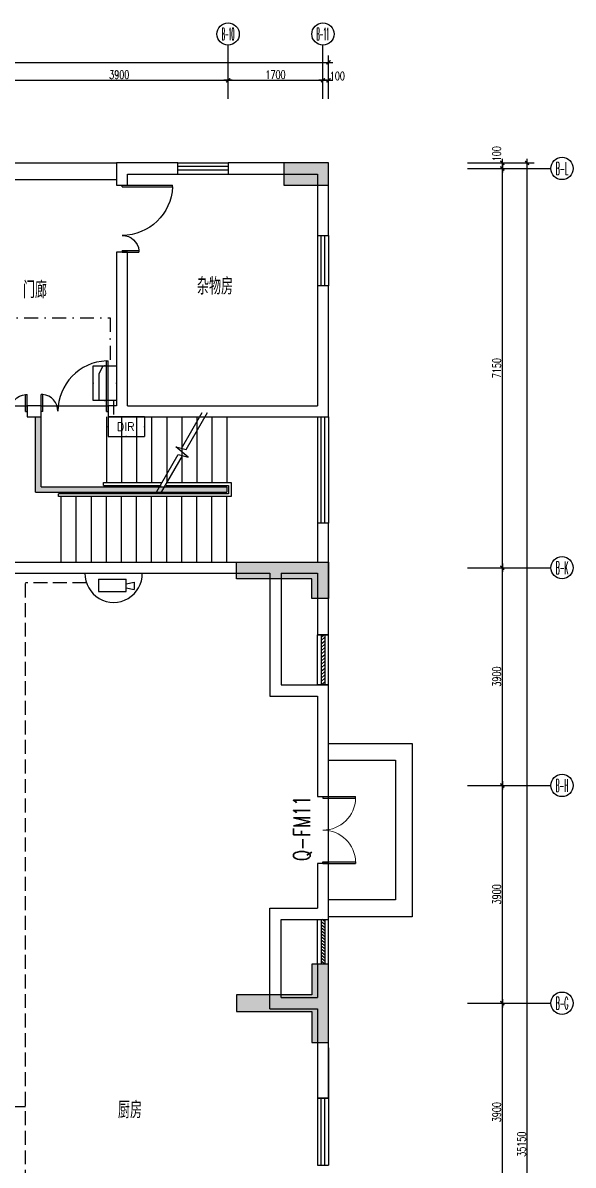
# Model space of a CAD drawing. Extents: x -41969 to 449372, y 65390 to 759577.
# Drawn here: x 89214 to 99077, y 720192 to 740650 of the extents above; entities that cross this region are included whole.
import ezdxf
from ezdxf.enums import TextEntityAlignment as Align

# ---------------------------------------------------------------- set-up
doc = ezdxf.new("R2010")
doc.units = 0
doc.header["$LTSCALE"] = 1000
doc.header["$MEASUREMENT"] = 0
doc.linetypes.add('DASH', pattern=[0.35, 0.25, -0.1])
doc.linetypes.add('DASHDOT', pattern=[1, 0.5, -0.25, 0, -0.25])
for name, color, linetype in [('AXIS_TEXT', 7, 'Continuous'), ('EQUIP-通讯', 241, 'Continuous'), ('IN-door', 2, 'Continuous'), ('jg新结构柱', 9, 'Continuous'), ('PUB_HATCH', 8, 'Continuous'), ('STAIR', 2, 'Continuous'), ('TEL_TEXT', 7, 'Continuous'), ('WALL', 7, 'Continuous'), ('WINDOW', 2, 'Continuous'), ('WINDOW_TEXT', 7, 'Continuous'), ('WIRE-照明', 120, 'Continuous'), ('安保设备SA', 241, 'Continuous'), ('室外建筑', 8, 'Continuous'), ('标注', 1, 'Continuous')]:
    doc.layers.add(name, color=color, linetype=linetype)
doc.styles.add('_TCH_AXIS', font='COMPLEX', dxfattribs={"bigfont": 'GBCBIG'})
doc.styles.add('_TCH_WINDOW', font='SIMPLEX', dxfattribs={"height": 3.5, "bigfont": 'GBCBIG'})
doc.styles.add('_TEL_DIM', font='SIMPLEX', dxfattribs={"width": 0.8, "height": 3.5, "bigfont": 'HZTXT'})
doc.styles.add('COMPLEX', font='complex_.ttf')
doc.styles.add('DIM_FONT', font='SIMPLEX', dxfattribs={"width": 0.7, "bigfont": 'GBCBIG'})
doc.styles.add('SIMPLEX', font='SIMPLEX.SHX')
doc.styles.get("Standard").update_dxf_attribs({"font": 'gbenor.shx', "bigfont": 'gbcbig.shx'})
doc.dimstyles.new('DIMN', dxfattribs={"dimtxt": 300, "dimasz": 1, "dimexe": 250, "dimexo": 0, "dimgap": 150, "dimtad": 1, "dimdec": 0, "dimzin": 0, "dimdsep": 46, "dimtxsty": 'DIM_FONT', "dimblk": '_DIMX', "dimcen": 0.09, "dimclrd": 1, "dimclrt": 7, "dimadec": 0, "dimazin": 0, "dimtfac": 1, "dimtdec": 0, "dimtix": 1, "dimtmove": 2, "dimatfit": 3, "dimldrblk": '_DIMX', "dimfxl": 0, "dimtolj": 1, "dimtzin": 0, "dimarcsym": 0})

# ---------------------------------------------------------------- blocks, each defined once
blk = doc.blocks.new('asdsdggf54554')
at = {"layer": 'jg新结构柱'}
h = blk.add_hatch(color=256, dxfattribs=at)
h.paths.add_polyline_path([(-88250, -2243116), (-88771, -2243116), (-88771, -2243366), (-88250, -2243366)])
h.paths.add_polyline_path([(-77521, -2218066), (-77521, -2217666), (-78321, -2217666), (-78321, -2218066)])
h.paths.add_polyline_path([(-86921, -2218066), (-86921, -2217666), (-87721, -2217666), (-87721, -2218066)])
h.paths.add_polyline_path([(-86971, -2243366), (-87550, -2243366), (-87550, -2243116), (-87221, -2243116), (-87221, -2240916), (-86971, -2240916)])
h.paths.add_polyline_path([(-86921, -2235516), (-89271, -2235516), (-89271, -2235816), (-87221, -2235816), (-87221, -2237016), (-86921, -2237016)])
h.paths.add_polyline_path([(-85221, -2240666), (-85221, -2240016), (-84971, -2240016), (-84971, -2240416), (-83121, -2240416), (-83121, -2240666)])
h.paths.add_polyline_path([(-77521, -2240666), (-77521, -2240016), (-77771, -2240016), (-77771, -2240416), (-79171, -2240416), (-79171, -2240666)])
h.paths.add_polyline_path([(-77521, -2224816), (-77521, -2225466), (-77821, -2225466), (-77821, -2225116), (-79171, -2225116), (-79171, -2224816)])
h.paths.add_polyline_path([(-85321, -2224816), (-85321, -2225516), (-85021, -2225516), (-85021, -2225116), (-83571, -2225116), (-83571, -2224816)])
h.paths.add_polyline_path([(-83571, -2232566), (-83571, -2232866), (-84921, -2232866), (-84921, -2233416), (-85221, -2233416), (-85221, -2232016), (-84921, -2232016), (-84921, -2232566)])
h.paths.add_polyline_path([(-79171, -2232566), (-79171, -2232866), (-77821, -2232866), (-77821, -2233416), (-77521, -2233416), (-77521, -2232016), (-77821, -2232016), (-77821, -2232566)])
h.paths.add_polyline_path([(-76121, -2243116), (-76721, -2243116), (-76721, -2243366), (-76371, -2243366), (-76371, -2244766), (-76121, -2244766)])
h.paths.add_polyline_path([(-79221, -2244766), (-79421, -2244766), (-79421, -2243366), (-79821, -2243366), (-79821, -2243116), (-78821, -2243116), (-78821, -2243366), (-79221, -2243366)])
h.paths.add_polyline_path([(-76371, -2252166), (-76121, -2252166), (-76121, -2251916), (-76121, -2250466), (-76371, -2250466)])
h.paths.add_polyline_path([(-83096, -2245116), (-83346, -2245116), (-83346, -2245366), (-83346, -2247366), (-83096, -2247366)])
h.paths.add_polyline_path([(-79221, -2251166), (-79421, -2251166), (-79421, -2252566), (-79821, -2252566), (-79821, -2252816), (-78821, -2252816), (-78821, -2252566), (-79221, -2252566)])
h.paths.add_polyline_path([(-83121, -2251166), (-83321, -2251166), (-83321, -2252516), (-83721, -2252516), (-83721, -2252816), (-82721, -2252816), (-82721, -2252516), (-83121, -2252516)])
h.paths.add_polyline_path([(-95021, -2243416), (-95021, -2242116), (-94721, -2242116), (-94721, -2243116), (-93371, -2243116), (-93371, -2243416)])
h.paths.add_polyline_path([(-97021, -2235516), (-94821, -2235516), (-94821, -2235816), (-96721, -2235816), (-96721, -2237266), (-97021, -2237266)])
h.paths.add_polyline_path([(-96771, -2243365), (-97421, -2243365), (-97421, -2243115), (-97021, -2243115), (-97021, -2241665), (-96771, -2241665)])
h.paths.add_polyline_path([(-91171, -2247015), (-90871, -2247015), (-90871, -2245415), (-90521, -2245415), (-90521, -2245115), (-91521, -2245115), (-91521, -2245415), (-91171, -2245415)])
h.paths.add_polyline_path([(-90871, -2251166), (-91171, -2251166), (-91171, -2252516), (-91721, -2252516), (-91721, -2252816), (-90321, -2252816), (-90321, -2252516), (-90871, -2252516)])
h.paths.add_polyline_path([(-98946, -2245116), (-98696, -2245116), (-98696, -2245366), (-98696, -2247366), (-98946, -2247366)])
h.paths.add_polyline_path([(-105671, -2252166), (-105921, -2252166), (-105921, -2251916), (-105921, -2250466), (-105671, -2250466)])
h.paths.add_polyline_path([(-98721, -2251166), (-98921, -2251166), (-98921, -2252516), (-99321, -2252516), (-99321, -2252816), (-98321, -2252816), (-98321, -2252516), (-98721, -2252516)])
h.paths.add_polyline_path([(-102621, -2251166), (-102821, -2251166), (-102821, -2252566), (-103221, -2252566), (-103221, -2252816), (-102221, -2252816), (-102221, -2252566), (-102621, -2252566)])
h.paths.add_polyline_path([(-105921, -2243116), (-105321, -2243116), (-105321, -2243366), (-105671, -2243366), (-105671, -2244766), (-105921, -2244766)])
h.paths.add_polyline_path([(-102821, -2244765), (-102621, -2244765), (-102621, -2243365), (-102221, -2243365), (-102221, -2243115), (-103221, -2243115), (-103221, -2243365), (-102821, -2243365)])
h.paths.add_polyline_path([(-105121, -2236016), (-105121, -2235616), (-105921, -2235616), (-105921, -2236016)])
h.paths.add_polyline_path([(-96221, -2218066), (-96221, -2217666), (-97021, -2217666), (-97021, -2218066)])
h.paths.add_polyline_path([(-105121, -2218066), (-105121, -2217666), (-105921, -2217666), (-105921, -2218066)])
for points in [[(-77521, -2218066), (-77521, -2217666), (-78321, -2217666), (-78321, -2218066)], [(-77521, -2224816), (-77521, -2225466), (-77821, -2225466), (-77821, -2225116), (-79171, -2225116), (-79171, -2224816)], [(-79171, -2232566), (-79171, -2232866), (-77821, -2232866), (-77821, -2233416), (-77521, -2233416), (-77521, -2232016), (-77821, -2232016), (-77821, -2232566)]]:
    blk.add_lwpolyline(points, close=True, dxfattribs=at)
blk = doc.blocks.new('_AXISO')
blk.add_circle((0, 0), 0.5)
at = {"layer": 'AXIS_TEXT', "style": 'COMPLEX', "width": 1.041667}
blk.add_attdef('A', text='', height=0.56, dxfattribs=at).set_placement((-0.25, -0.28), (0.25, -0.28), align=Align.FIT)
blk = doc.blocks.new('_DIMX')
blk.add_line((-150, 0), (150, 0))
at = {"const_width": 50}
blk.add_lwpolyline([(-70, -70), (70, 70)], dxfattribs=at)
blk = doc.blocks.new('*D71')
at = {"layer": 'Defpoints', "color": 0}
for p in [(112679, -2131215), (108779, -2131549), (112679, -2131549)]:
    blk.add_point(p, dxfattribs=at)
at = {"layer": '标注', "color": 0, "lineweight": -2}
for p, q in [((108779, -2131549), (108779, -2131090)), ((112679, -2131549), (112679, -2131090))]:
    blk.add_line(p, q, dxfattribs=at)
at = {"layer": '标注', "color": 1, "lineweight": -2}
blk.add_line((108780, -2131215), (112679, -2131215), dxfattribs=at)
at = {"layer": '标注', "color": 1, "lineweight": -2, "xscale": 0.5, "yscale": 0.5, "zscale": 0.5, "rotation": 180}
blk.add_blockref('_DIMX', (108779, -2131215), dxfattribs=at)
at = {"layer": '标注', "color": 1, "lineweight": -2, "xscale": 0.5, "yscale": 0.5, "zscale": 0.5}
blk.add_blockref('_DIMX', (112679, -2131215), dxfattribs=at)
at = {"layer": '标注', "color": 7, "insert": (110729, -2131115), "char_height": 150, "attachment_point": 5, "style": 'DIM_FONT'}
blk.add_mtext('\\A1;3900', dxfattribs=at)
blk = doc.blocks.new('*D72')
at = {"layer": 'Defpoints', "color": 0}
for p in [(114379, -2131215), (112679, -2131549), (114379, -2131549)]:
    blk.add_point(p, dxfattribs=at)
at = {"layer": '标注', "color": 0, "lineweight": -2}
for p, q in [((112679, -2131549), (112679, -2131090)), ((114379, -2131549), (114379, -2131090))]:
    blk.add_line(p, q, dxfattribs=at)
at = {"layer": '标注', "color": 1, "lineweight": -2}
blk.add_line((112680, -2131215), (114379, -2131215), dxfattribs=at)
at = {"layer": '标注', "color": 1, "lineweight": -2, "xscale": 0.5, "yscale": 0.5, "zscale": 0.5, "rotation": 180}
blk.add_blockref('_DIMX', (112679, -2131215), dxfattribs=at)
at = {"layer": '标注', "color": 1, "lineweight": -2, "xscale": 0.5, "yscale": 0.5, "zscale": 0.5}
blk.add_blockref('_DIMX', (114379, -2131215), dxfattribs=at)
at = {"layer": '标注', "color": 7, "insert": (113529, -2131115), "char_height": 150, "attachment_point": 5, "style": 'DIM_FONT'}
blk.add_mtext('\\A1;1700', dxfattribs=at)
blk = doc.blocks.new('*D73')
at = {"layer": 'Defpoints', "color": 0}
for p in [(114479, -2131215), (114379, -2131549), (114479, -2131549)]:
    blk.add_point(p, dxfattribs=at)
at = {"layer": '标注', "color": 0, "lineweight": -2}
for p, q in [((114379, -2131549), (114379, -2131090)), ((114479, -2131549), (114479, -2131090))]:
    blk.add_line(p, q, dxfattribs=at)
at = {"layer": '标注', "color": 1, "lineweight": -2}
blk.add_line((114380, -2131215), (114479, -2131215), dxfattribs=at)
at = {"layer": '标注', "color": 1, "lineweight": -2, "xscale": 0.5, "yscale": 0.5, "zscale": 0.5, "rotation": 180}
blk.add_blockref('_DIMX', (114379, -2131215), dxfattribs=at)
at = {"layer": '标注', "color": 1, "lineweight": -2, "xscale": 0.5, "yscale": 0.5, "zscale": 0.5}
blk.add_blockref('_DIMX', (114479, -2131215), dxfattribs=at)
at = {"layer": '标注', "color": 7, "insert": (114638, -2131138), "char_height": 150, "attachment_point": 5, "style": 'DIM_FONT'}
blk.add_mtext('\\A1;100', dxfattribs=at)
blk = doc.blocks.new('*D74')
at = {"layer": 'Defpoints', "color": 0}
for p in [(114479, -2130894), (86079, -2131549), (114479, -2131549)]:
    blk.add_point(p, dxfattribs=at)
at = {"layer": '标注', "color": 0, "lineweight": -2}
for p, q in [((86079, -2131549), (86079, -2130769)), ((114479, -2131549), (114479, -2130769))]:
    blk.add_line(p, q, dxfattribs=at)
at = {"layer": '标注', "color": 1, "lineweight": -2}
blk.add_line((86080, -2130894), (114479, -2130894), dxfattribs=at)
at = {"layer": '标注', "color": 1, "lineweight": -2, "xscale": 0.5, "yscale": 0.5, "zscale": 0.5, "rotation": 180}
blk.add_blockref('_DIMX', (86079, -2130894), dxfattribs=at)
at = {"layer": '标注', "color": 1, "lineweight": -2, "xscale": 0.5, "yscale": 0.5, "zscale": 0.5}
blk.add_blockref('_DIMX', (114479, -2130894), dxfattribs=at)
at = {"layer": '标注', "color": 7, "insert": (100279, -2130794), "char_height": 150, "attachment_point": 5, "style": 'DIM_FONT'}
blk.add_mtext('\\A1;28400', dxfattribs=at)
blk = doc.blocks.new('*D91')
at = {"layer": 'Defpoints', "color": 0}
for p in [(116969, -2147744), (117594, -2147744), (116969, -2151644)]:
    blk.add_point(p, dxfattribs=at)
at = {"layer": '标注', "color": 0, "lineweight": -2}
for p, q in [((116969, -2147744), (117719, -2147744)), ((116969, -2151644), (117719, -2151644))]:
    blk.add_line(p, q, dxfattribs=at)
at = {"layer": '标注', "color": 1, "lineweight": -2}
blk.add_line((117594, -2151643), (117594, -2147744), dxfattribs=at)
at = {"layer": '标注', "color": 1, "lineweight": -2, "xscale": 0.5, "yscale": 0.5, "zscale": 0.5}
for p, rotation in [((117594, -2147744), 90), ((117594, -2151644), 270)]:
    blk.add_blockref('_DIMX', p, dxfattribs=dict(at, rotation=rotation))
at = {"layer": '标注', "color": 7, "insert": (117494, -2149694), "char_height": 150, "attachment_point": 5, "rotation": 90, "style": 'DIM_FONT'}
blk.add_mtext('\\A1;3900', dxfattribs=at)
blk = doc.blocks.new('*D92')
at = {"layer": 'Defpoints', "color": 0}
for p in [(116969, -2143844), (117594, -2143844), (116969, -2147744)]:
    blk.add_point(p, dxfattribs=at)
at = {"layer": '标注', "color": 0, "lineweight": -2}
for p, q in [((116969, -2143844), (117719, -2143844)), ((116969, -2147744), (117719, -2147744))]:
    blk.add_line(p, q, dxfattribs=at)
at = {"layer": '标注', "color": 1, "lineweight": -2}
blk.add_line((117594, -2147743), (117594, -2143844), dxfattribs=at)
at = {"layer": '标注', "color": 1, "lineweight": -2, "xscale": 0.5, "yscale": 0.5, "zscale": 0.5}
for p, rotation in [((117594, -2143844), 90), ((117594, -2147744), 270)]:
    blk.add_blockref('_DIMX', p, dxfattribs=dict(at, rotation=rotation))
at = {"layer": '标注', "color": 7, "insert": (117494, -2145794), "char_height": 150, "attachment_point": 5, "rotation": 90, "style": 'DIM_FONT'}
blk.add_mtext('\\A1;3900', dxfattribs=at)
blk = doc.blocks.new('*D93')
at = {"layer": 'Defpoints', "color": 0}
for p in [(116969, -2139944), (117594, -2139944), (116969, -2143844)]:
    blk.add_point(p, dxfattribs=at)
at = {"layer": '标注', "color": 0, "lineweight": -2}
for p, q in [((116969, -2139944), (117719, -2139944)), ((116969, -2143844), (117719, -2143844))]:
    blk.add_line(p, q, dxfattribs=at)
at = {"layer": '标注', "color": 1, "lineweight": -2}
blk.add_line((117594, -2143843), (117594, -2139944), dxfattribs=at)
at = {"layer": '标注', "color": 1, "lineweight": -2, "xscale": 0.5, "yscale": 0.5, "zscale": 0.5}
for p, rotation in [((117594, -2139944), 90), ((117594, -2143844), 270)]:
    blk.add_blockref('_DIMX', p, dxfattribs=dict(at, rotation=rotation))
at = {"layer": '标注', "color": 7, "insert": (117494, -2141894), "char_height": 150, "attachment_point": 5, "rotation": 90, "style": 'DIM_FONT'}
blk.add_mtext('\\A1;3900', dxfattribs=at)
blk = doc.blocks.new('*D94')
at = {"layer": 'Defpoints', "color": 0}
for p in [(116969, -2132794), (117594, -2132794), (116969, -2139944)]:
    blk.add_point(p, dxfattribs=at)
at = {"layer": '标注', "color": 0, "lineweight": -2}
for p, q in [((116969, -2132794), (117719, -2132794)), ((116969, -2139944), (117719, -2139944))]:
    blk.add_line(p, q, dxfattribs=at)
at = {"layer": '标注', "color": 1, "lineweight": -2}
blk.add_line((117594, -2139943), (117594, -2132794), dxfattribs=at)
at = {"layer": '标注', "color": 1, "lineweight": -2, "xscale": 0.5, "yscale": 0.5, "zscale": 0.5}
for p, rotation in [((117594, -2132794), 90), ((117594, -2139944), 270)]:
    blk.add_blockref('_DIMX', p, dxfattribs=dict(at, rotation=rotation))
at = {"layer": '标注', "color": 7, "insert": (117494, -2136369), "char_height": 150, "attachment_point": 5, "rotation": 90, "style": 'DIM_FONT'}
blk.add_mtext('\\A1;7150', dxfattribs=at)
blk = doc.blocks.new('*D95')
at = {"layer": 'Defpoints', "color": 0}
for p in [(116969, -2132694), (117594, -2132694), (116969, -2132794)]:
    blk.add_point(p, dxfattribs=at)
at = {"layer": '标注', "color": 0, "lineweight": -2}
for p, q in [((116969, -2132694), (117719, -2132694)), ((116969, -2132794), (117719, -2132794))]:
    blk.add_line(p, q, dxfattribs=at)
at = {"layer": '标注', "color": 1, "lineweight": -2}
blk.add_line((117594, -2132793), (117594, -2132694), dxfattribs=at)
at = {"layer": '标注', "color": 1, "lineweight": -2, "xscale": 0.5, "yscale": 0.5, "zscale": 0.5}
for p, rotation in [((117594, -2132694), 90), ((117594, -2132794), 270)]:
    blk.add_blockref('_DIMX', p, dxfattribs=dict(at, rotation=rotation))
at = {"layer": '标注', "color": 7, "insert": (117493, -2132531), "char_height": 150, "attachment_point": 5, "rotation": 90, "style": 'DIM_FONT'}
blk.add_mtext('\\A1;100', dxfattribs=at)
blk = doc.blocks.new('*D96')
at = {"layer": 'Defpoints', "color": 0}
for p in [(116969, -2132694), (118039, -2132694), (116969, -2167844)]:
    blk.add_point(p, dxfattribs=at)
at = {"layer": '标注', "color": 0, "lineweight": -2}
for p, q in [((116969, -2132694), (118164, -2132694)), ((116969, -2167844), (118164, -2167844))]:
    blk.add_line(p, q, dxfattribs=at)
at = {"layer": '标注', "color": 1, "lineweight": -2}
blk.add_line((118039, -2167843), (118039, -2132694), dxfattribs=at)
at = {"layer": '标注', "color": 1, "lineweight": -2, "xscale": 0.5, "yscale": 0.5, "zscale": 0.5}
for p, rotation in [((118039, -2132694), 90), ((118039, -2167844), 270)]:
    blk.add_blockref('_DIMX', p, dxfattribs=dict(at, rotation=rotation))
at = {"layer": '标注', "color": 7, "insert": (117939, -2150269), "char_height": 150, "attachment_point": 5, "rotation": 90, "style": 'DIM_FONT'}
blk.add_mtext('\\A1;35150', dxfattribs=at)
blk = doc.blocks.new('$WINLIB2D$00000039')
at = {"color": 0}
for points in [[(-0.5, 0.5), (-0.5, -0.5)], [(0.5, 0.5), (-0.5, 0.5)], [(0.5, -0.5), (0.5, 0.5)], [(-0.5, 0.167), (0.5, 0.167)], [(-0.452, -0.167), (-0.5, 0.084)], [(-0.384, -0.167), (-0.448, 0.167)], [(-0.316, -0.167), (-0.38, 0.167)], [(-0.248, -0.167), (-0.312, 0.167)], [(-0.18, -0.167), (-0.244, 0.167)], [(-0.112, -0.167), (-0.176, 0.167)], [(-0.044, -0.167), (-0.108, 0.167)], [(0.024, -0.167), (-0.04, 0.167)], [(0.092, -0.167), (0.028, 0.167)], [(0.16, -0.167), (0.096, 0.167)], [(0.228, -0.167), (0.164, 0.167)], [(0.296, -0.167), (0.232, 0.167)], [(0.364, -0.167), (0.3, 0.167)], [(0.432, -0.167), (0.368, 0.167)], [(0.5, -0.167), (0.436, 0.167)], [(-0.5, -0.167), (0.5, -0.167)], [(0.5, -0.5), (-0.5, -0.5)]]:
    blk.add_lwpolyline(points, dxfattribs=at)
blk = doc.blocks.new('$DorLib2D$00000225')
at = {"color": 0}
for p, q in [((0.475, -0.001), (0.475, 0.752)), ((0.475, 0.752), (0.5, 0.752)), ((0.5, -0.001), (0.5, 0.752)), ((-0.5, 0), (-0.5, 0.252)), ((-0.475, 0.252), (-0.5, 0.252)), ((-0.475, 0), (-0.475, 0.252)), ((-0.475, 0), (-0.5, 0)), ((0.475, -0.001), (0.5, -0.001))]:
    blk.add_line(p, q, dxfattribs=at)
for centre, radius, start, end in [((0.505, -0.002), 0.755, 92.2493, 179.7238), ((-0.501, 0.003), 0.251, 359.7899, 84.0974)]:
    blk.add_arc(centre, radius, start, end, dxfattribs=at)
blk = doc.blocks.new('_wblk')
for p, q in [((-0.5, 0.5), (0.5, 0.5)), ((0.5, 0.167), (-0.5, 0.167)), ((0.5, -0.167), (-0.5, -0.167)), ((-0.5, -0.5), (0.5, -0.5))]:
    blk.add_line(p, q)
at = {"layer": 'WINDOW_TEXT', "style": 'SIMPLEX', "flags": 9}
blk.add_attdef('A', text='', height=1, dxfattribs=at).set_placement((0, 1.5), align=Align.MIDDLE)
blk = doc.blocks.new('$WINLIB2D$00000001')
at = {"color": 0}
for points in [[(-0.5, 0.5), (-0.5, -0.5)], [(-0.5, 0.5), (0.5, 0.5)], [(0.5, -0.5), (0.5, 0.5)], [(0.5, 0.167), (-0.5, 0.167)], [(0.5, -0.167), (-0.5, -0.167)], [(-0.5, -0.5), (0.5, -0.5)]]:
    blk.add_lwpolyline(points, dxfattribs=at)
blk = doc.blocks.new('$DorLib2D$00000002')
for p, q in [((-0.5, 0), (-0.5, 0.4875)), ((-0.475, 0.4875), (-0.5, 0.4875)), ((-0.475, 0), (-0.475, 0.4875)), ((0.475, 0), (0.475, 0.4875)), ((0.475, 0.4875), (0.5, 0.4875)), ((0.5, 0), (0.5, 0.4875)), ((-0.5, 0), (-0.475, 0)), ((0.5, 0), (0.475, 0))]:
    blk.add_line(p, q)
at = {"lineweight": 13}
for centre, start, end in [((-0.4875, 0), 0, 88.53072), ((0.4875, 0), 91.46928, 180)]:
    blk.add_arc(centre, 0.4875, start, end, dxfattribs=at)
blk = doc.blocks.new('A$C59FF3FA0')
at = {"layer": '安保设备SA'}
for p, q in [((0, 724), (1426, 724)), ((334, 575), (334, 273)), ((334, 575), (1024, 575)), ((1024, 273), (1024, 575)), ((1024, 461), (1224, 500)), ((1024, 361), (1224, 322)), ((1224, 500), (1224, 322)), ((334, 273), (1024, 273))]:
    blk.add_line(p, q, dxfattribs=at)
blk.add_ellipse((713, 713), major_axis=(-713, 11), ratio=1, start_param=0.00047, end_param=3.17192, dxfattribs=at)
blk = doc.blocks.new('$equip$00001889')
for p, q in [((-0.65, 0.35), (-0.65, -0.35)), ((0.65, 0.35), (-0.65, 0.35)), ((0.65, 0.35), (0.65, -0.35)), ((-0.65, -0.35), (0.65, -0.35))]:
    blk.add_line(p, q)
for p in [(-0.65, 0), (0, 0.35), (0.65, 0), (0, -0.35)]:
    blk.add_point(p)
at = {"color": 7, "style": '_TEL_DIM'}
blk.add_attdef('$TEXT$', text='', height=0.3, dxfattribs=at).set_placement((-0.02, -0.003), align=Align.MIDDLE_CENTER)
at = {"color": 7, "style": '_TEL_DIM', "flags": 1}
blk.add_attdef('A', text='', height=0.00002, dxfattribs=at).set_placement((0, 0), align=Align.MIDDLE_CENTER)
blk = doc.blocks.new('$equip$00001876')
at = {"color": 0, "linetype": 'Continuous'}
blk.add_lwpolyline([(-0.625, 0.415), (0.625, 0.415), (0.625, -0.415), (-0.625, -0.415)], close=True, dxfattribs=at)
blk.add_lwpolyline([(0.625, 0.075), (0.325, 0.215), (-0.625, 0.215)], dxfattribs=at)
for p in [(0, 0.415), (-0.625, 0), (0.625, 0), (0, -0.415)]:
    blk.add_point(p)
at = {"layer": 'TEL_TEXT', "style": '_TEL_DIM', "flags": 1}
blk.add_attdef('A', text='', height=0.00002, dxfattribs=at).set_placement((0, 0), align=Align.MIDDLE_CENTER)
blk = doc.blocks.new('A$C1C350876')
at = {"layer": '标注', "color": 1}
for p, q in [((12824.6, 25529.8), (12824.6, 26492.7)), ((14524.6, 25529.8), (14524.6, 26492.7)), ((17114.5, 24285), (18608.9, 24285)), ((17114.5, 17135), (18608.9, 17135)), ((17114.5, 13235), (18608.9, 13235)), ((17114.5, 9335), (18608.9, 9335))]:
    blk.add_line(p, q, dxfattribs=at)
for centre in [(18808.9, 24285), (18808.9, 17135), (18808.9, 13235), (18808.9, 9335)]:
    blk.add_circle(centre, 200, dxfattribs=at)
ref = blk.add_blockref('_AXISO', (12824.6, 26692.7), dxfattribs=dict(at, xscale=400, yscale=400, zscale=400))
ref.add_attrib('A', 'B-10', dxfattribs={"layer": 'AXIS_TEXT', "height": 226.27, "style": '_TCH_AXIS', "width": 0.272727}).set_placement((12711.5, 26579.6), (12937.8, 26579.6), align=Align.FIT)
ref = blk.add_blockref('_AXISO', (14524.6, 26692.7), dxfattribs=dict(at, xscale=400, yscale=400, zscale=400))
ref.add_attrib('A', 'B-11', dxfattribs={"layer": 'AXIS_TEXT', "height": 226.27, "style": '_TCH_AXIS', "width": 0.291667}).set_placement((14411.5, 26579.6), (14637.8, 26579.6), align=Align.FIT)
at = {"layer": '标注', "color": 0, "style": '_TCH_AXIS'}
for s, width, p, p2 in [('B-L', 0.333333, (18695.8, 24171.9), (18922.1, 24171.9)), ('B-K', 0.313433, (18695.8, 17021.9), (18922.1, 17021.9)), ('B-H', 0.308824, (18695.8, 13121.9), (18922.1, 13121.9)), ('B-G', 0.318182, (18695.8, 9221.9), (18922.1, 9221.9))]:
    blk.add_text(s, height=226.27, dxfattribs=dict(at, width=width)).set_placement(p, p2, align=Align.FIT)
at = {"layer": '标注', "color": 1}
for p1, p2, distance, picture, middle in [((-13775.4, 25529.8), (14624.6, 25529.8), 654.9, '*D74', (424.6, 26284.7)), ((8924.6, 25529.8), (12824.6, 25529.8), 333.8, '*D71', (10874.6, 25963.6)), ((12824.6, 25529.8), (14524.6, 25529.8), 333.8, '*D72', (13674.6, 25963.6)), ((17114.5, -10765), (17114.5, 24385), -1069.7, '*D96', (18084.2, 6810)), ((17114.5, 17135), (17114.5, 24285), -625.4, '*D94', (17639.9, 20710)), ((17114.5, 13235), (17114.5, 17135), -625.4, '*D93', (17639.9, 15185)), ((17114.5, 9335), (17114.5, 13235), -625.4, '*D92', (17639.9, 11285)), ((17114.5, 5435), (17114.5, 9335), -625.4, '*D91', (17639.9, 7385))]:
    dim = blk.add_aligned_dim(p1=p1, p2=p2, distance=distance, dimstyle='DIMN', override={"dimscale": 0.5, "dimgap": 50}, dxfattribs=at)
    dim.commit()
    dim.dimension.update_dxf_attribs({"geometry": picture, "text_midpoint": middle, "insert": (-99854.4, 2157078.9)})
for base, p1, p2, angle, picture, middle in [((14624.6, 25863.6), (14524.6, 25529.8), (14624.6, 25529.8), 0, '*D73', (14783.7, 25941.2)), ((17739.9, 24385), (17114.5, 24285), (17114.5, 24385), 90, '*D95', (17639, 24548.1))]:
    dim = blk.add_linear_dim(base=base, p1=p1, p2=p2, angle=angle, dimstyle='DIMN', override={"dimscale": 0.5, "dimgap": 50}, dxfattribs=at)
    dim.commit()
    dim.dimension.update_dxf_attribs({"geometry": picture, "text_midpoint": middle, "dimtype": 129, "insert": (-99854.4, 2157078.9)})

msp = doc.modelspace()

# ---------------------------------------------------------------- hatches: boundary and pattern name
at = {"layer": 'PUB_HATCH'}
for points in [[(89442.3, 732242.2), (89542.3, 732342.2), (89542.3, 733592.2), (89442.3, 733592.2)], [(89542.3, 732342.2), (89442.3, 732242.2), (92872.3, 732242.2), (92872.3, 732342.2)]]:
    msp.add_hatch(color=256, dxfattribs=at).paths.add_polyline_path(points)

# ---------------------------------------------------------------- linework, layer by layer
at = {"layer": 'IN-door'}
for p, q in [((88092.3, 733792.2), (89292.3, 733792.2)), ((89542.3, 733792.2), (90742.3, 733792.2)), ((94692.3, 725592.2), (94692.3, 726792.2))]:
    msp.add_line(p, q, dxfattribs=at)
at = {"layer": 'STAIR'}
for p, q in [((90712.3, 733592.2), (90712.3, 732417.2)), ((90982.3, 733592.2), (90982.3, 732417.2)), ((91252.3, 733592.2), (91252.3, 732417.2)), ((91522.3, 733592.2), (91522.3, 732417.2)), ((91792.3, 733592.2), (91792.3, 732417.2)), ((92062.3, 733592.2), (92062.3, 732417.2)), ((92332.3, 733592.2), (92332.3, 732417.2)), ((92602.3, 733592.2), (92602.3, 732417.2)), ((92872.3, 733592.2), (92872.3, 732417.2)), ((90662.3, 732367.2), (90662.3, 732417.2)), ((90662.3, 732417.2), (91692.3, 732417.2)), ((91784.7, 732417.2), (92947.3, 732417.2)), ((92947.3, 732417.2), (92947.3, 732167.2)), ((89852.3, 732167.2), (89852.3, 732217.2)), ((92897.3, 732217.2), (89852.3, 732217.2)), ((90662.3, 732367.2), (91692.3, 732367.2)), ((91784.7, 732367.2), (92897.3, 732367.2)), ((92897.3, 732367.2), (92897.3, 732217.2)), ((92947.3, 732167.2), (89852.3, 732167.2)), ((89902.3, 730992.2), (89902.3, 732167.2)), ((90172.3, 730992.2), (90172.3, 732167.2)), ((90442.3, 730992.2), (90442.3, 732167.2)), ((90712.3, 730992.2), (90712.3, 732167.2)), ((90982.3, 730992.2), (90982.3, 732167.2)), ((91252.3, 730992.2), (91252.3, 732167.2)), ((91522.3, 730992.2), (91522.3, 732167.2)), ((91792.3, 730992.2), (91792.3, 732167.2)), ((92062.3, 730992.2), (92062.3, 732167.2)), ((92332.3, 730992.2), (92332.3, 732167.2)), ((92602.3, 730992.2), (92602.3, 732167.2)), ((92872.3, 730992.2), (92872.3, 732167.2))]:
    msp.add_line(p, q, dxfattribs=at)
for points in [[(91589.5, 732214.2), (91995.4, 732917.2), (92176.4, 732870.5), (91958.8, 733053.9), (92139.8, 733007.2), (92522.6, 733670.2)], [(92059.4, 733027.9), (92430.2, 733670.2)], [(91681.9, 732214.2), (92075.9, 732896.5)]]:
    msp.add_lwpolyline(points, dxfattribs=at)
at = {"layer": 'WALL'}
for p, q in [((90892.3, 738142.2), (90892.3, 737741.9)), ((91992.3, 738142.2), (90892.3, 738142.2)), ((91992.3, 737942.2), (91992.3, 738142.2)), ((94692.3, 738142.2), (92892.3, 738142.2)), ((92892.3, 738142.2), (92892.3, 737942.2)), ((94692.3, 736842), (94692.3, 738142.2)), ((91092.3, 737741.9), (91092.3, 737942.2)), ((91092.3, 737942.2), (91992.3, 737942.2)), ((92892.3, 737942.2), (94492.3, 737942.2)), ((94492.3, 737942.2), (94492.3, 736842)), ((90892.3, 737741.9), (91092.3, 737741.9)), ((94492.3, 736842), (94692.3, 736842)), ((91092.3, 736541.9), (90892.3, 736541.9)), ((90892.3, 736541.9), (90892.3, 733792.2)), ((91092.3, 733792.2), (91092.3, 736541.9)), ((94692.3, 735942), (94492.3, 735942)), ((94492.3, 735942), (94492.3, 733792.2)), ((94692.3, 733692.2), (94692.3, 735942)), ((89492.3, 733792.2), (89292.3, 733792.2)), ((89292.3, 733792.2), (89292.3, 733592.2)), ((89542.3, 733792.2), (89492.3, 733792.2)), ((89542.3, 733592.2), (89542.3, 733792.2)), ((90892.3, 733792.2), (90742.3, 733792.2)), ((90742.3, 733792.2), (90742.3, 733592.2)), ((91092.3, 733792.2), (94492.3, 733792.2)), ((94692.3, 733592.2), (94692.3, 733692.2)), ((89292.3, 733592.2), (89492.3, 733592.2)), ((89442.3, 732242.2), (89442.3, 733592.2)), ((89492.3, 733592.2), (89542.3, 733592.2)), ((89542.3, 732342.2), (89542.3, 733592.2)), ((90742.3, 733592.2), (90992.3, 733592.2)), ((90992.3, 733592.2), (94492.3, 733592.2)), ((94492.3, 733592.2), (94692.3, 733592.2)), ((89442.3, 732242.2), (92872.3, 732242.2)), ((89542.3, 732342.2), (92872.3, 732342.2)), ((92872.3, 732342.2), (92872.3, 732242.2)), ((94692.3, 731692.2), (94492.3, 731692.2)), ((94492.3, 731692.2), (94492.3, 730992.2)), ((94692.3, 730892.2), (94692.3, 731692.2)), ((88092.3, 730992.2), (93742.3, 730992.2)), ((93742.3, 730992.2), (94492.3, 730992.2)), ((87992.3, 730792.2), (93642.3, 730792.2)), ((93642.3, 730792.2), (93642.3, 728592.6)), ((93842.3, 730792.2), (93842.3, 728792.6)), ((93842.3, 730792.2), (94492.3, 730792.2)), ((94492.3, 730792.2), (94492.3, 729692.6)), ((94692.3, 729692.6), (94692.3, 730892.2)), ((94492.3, 729692.6), (94692.3, 729692.6)), ((93842.3, 728792.6), (94492.3, 728792.6)), ((94692.3, 728792.6), (94492.3, 728792.6)), ((94692.3, 728692.6), (94692.3, 728792.6)), ((93642.3, 728592.6), (94492.3, 728592.6)), ((94492.3, 728592.6), (94492.3, 726792.2)), ((94692.3, 726792.2), (94692.3, 728692.6)), ((94492.3, 726792.2), (94692.3, 726792.2)), ((94692.3, 725592.2), (94492.3, 725592.2)), ((94492.3, 725592.2), (94492.3, 724792.2)), ((94692.3, 724692.2), (94692.3, 725592.2)), ((93642.3, 722992.2), (93642.3, 724792.2)), ((93642.3, 724792.2), (94492.3, 724792.2)), ((94692.3, 724592.2), (94692.3, 724692.2)), ((93842.3, 723192.2), (93842.3, 724592.2)), ((93842.3, 724592.2), (94492.3, 724592.2)), ((94492.3, 724592.2), (94692.3, 724592.2)), ((94692.3, 723792.2), (94492.3, 723792.2)), ((94492.3, 723792.2), (94492.3, 723192.2)), ((94692.3, 723092.2), (94692.3, 723792.2)), ((93842.3, 723192.2), (94492.3, 723192.2)), ((93642.3, 722992.2), (94492.3, 722992.2)), ((94492.3, 722992.2), (94492.3, 721392.2)), ((94692.3, 721392.2), (94692.3, 723092.2)), ((94492.3, 721392.2), (94692.3, 721392.2))]:
    msp.add_line(p, q, dxfattribs=at)
at = {"layer": 'WINDOW'}
msp.add_line((94692.3, 722292.2), (94692.3, 720992.2), dxfattribs=at)
at = {"layer": 'WIRE-照明', "linetype": 'DASHDOT', "ltscale": 0.5}
for p, q in [((88738.2, 735364.2), (90781.1, 735364.2)), ((90781.1, 735364.2), (90781.1, 734509.8)), ((90836.8, 733884.8), (90836.8, 733592.2))]:
    msp.add_line(p, q, dxfattribs=at)
at = {"layer": 'WIRE-照明', "linetype": 'DASH'}
for p, q in [((90354.3, 730621.8), (89261.1, 730621.8)), ((89261.1, 710057.3), (89261.1, 730621.8)), ((78573.2, 721245), (89261.1, 721245))]:
    msp.add_line(p, q, dxfattribs=at)
at = {"layer": '室外建筑'}
for p, q in [((88092.3, 738142.2), (90892.3, 738142.2)), ((88092.3, 737842.2), (90892.3, 737842.2))]:
    msp.add_line(p, q, dxfattribs=at)
for points in [[(94692.3, 727742.2), (96192.3, 727742.2), (96192.3, 724642.2), (94692.3, 724642.2)], [(94692.3, 727442.2), (95892.3, 727442.2), (95892.3, 724942.2), (94692.3, 724942.2)]]:
    msp.add_lwpolyline(points, dxfattribs=at)

# ---------------------------------------------------------------- block references
at = {"layer": 'EQUIP-通讯', "xscale": 500.0000000000044, "yscale": 500, "zscale": 500, "rotation": 89.99999242486665}
msp.add_blockref('$equip$00001876', (90684.8, 734197.3), dxfattribs=at)
at = {"layer": 'EQUIP-通讯', "xscale": 499.9999999999999, "yscale": 500, "zscale": 500, "rotation": 359.9999899415648}
msp.add_blockref('$equip$00001889', (91067.3, 733417.2), dxfattribs=at).add_auto_attribs({'$TEXT$': 'DIR'})
at = {"layer": 'IN-door', "yscale": 1200, "zscale": 200}
for p, xscale, rotation in [((90992.3, 737141.9), -1200, 270.0000008602874), ((88692.3, 733692.2), -1200, 359.9999999594902), ((90142.3, 733692.2), 1200, 359.9999999594902)]:
    msp.add_blockref('$DorLib2D$00000225', p, dxfattribs=dict(at, xscale=xscale, rotation=rotation))
at = {"layer": 'IN-door'}
ref = msp.add_blockref('$DorLib2D$00000002', (94592.3, 726192.2), dxfattribs=dict(at, xscale=1200, yscale=1200, zscale=200, rotation=270.0000000098835))
ref.add_attrib('A', 'Q-FM11', (94362, 725637.2), dxfattribs={"layer": 'WINDOW_TEXT', "height": 297.5, "rotation": 90, "style": '_TCH_WINDOW', "width": 0.705882})
at = {"layer": 'jg新结构柱'}
msp.add_blockref('asdsdggf54554', (172213.1, 2955807.7), dxfattribs=at)
at = {"layer": 'WINDOW'}
for name, p, xscale, yscale, zscale, rotation in [('_wblk', (92442.3, 738042.2), 900.0000000000002, 200, 900, 1.170055279302228e-06), ('_wblk', (94592.3, 736392), 900, -200, 900, 269.999999952834), ('$WINLIB2D$00000001', (94592.3, 732642.2), 1900, -200, 1900, 269.9999999528327), ('$WINLIB2D$00000039', (94592.3, 729242.6), 900, 200, 900, 270.000000009643), ('$WINLIB2D$00000039', (94592.3, 724192.2), 800, -200, 800, 270.0000000090401), ('$WINLIB2D$00000001', (94592.3, 720792.2), 1200, 200, 1200, 270.0000000096431)]:
    msp.add_blockref(name, p, dxfattribs=dict(at, xscale=xscale, yscale=yscale, zscale=zscale, rotation=rotation))
at = {"layer": '安保设备SA', "xscale": 0.7195327877998388, "yscale": 0.7195327840745449, "zscale": 0.7195327856640003, "rotation": 5.710352248365912e-06}
msp.add_blockref('A$C59FF3FA0', (90327.8, 730271.6), dxfattribs=at)
at = {"layer": '标注'}
msp.add_blockref('A$C1C350876', (80067.6, 713757.2), dxfattribs=at)

# ---------------------------------------------------------------- texts
at = {"color": 9}
for s, p in [('杂物房', (92334.5, 735782.7)), ('门廊', (89215.4, 735718.5)), ('厨房', (90919.2, 721031.9))]:
    msp.add_text(s, height=300, dxfattribs=at).set_placement(p)

doc.saveas('drawing.dxf')
